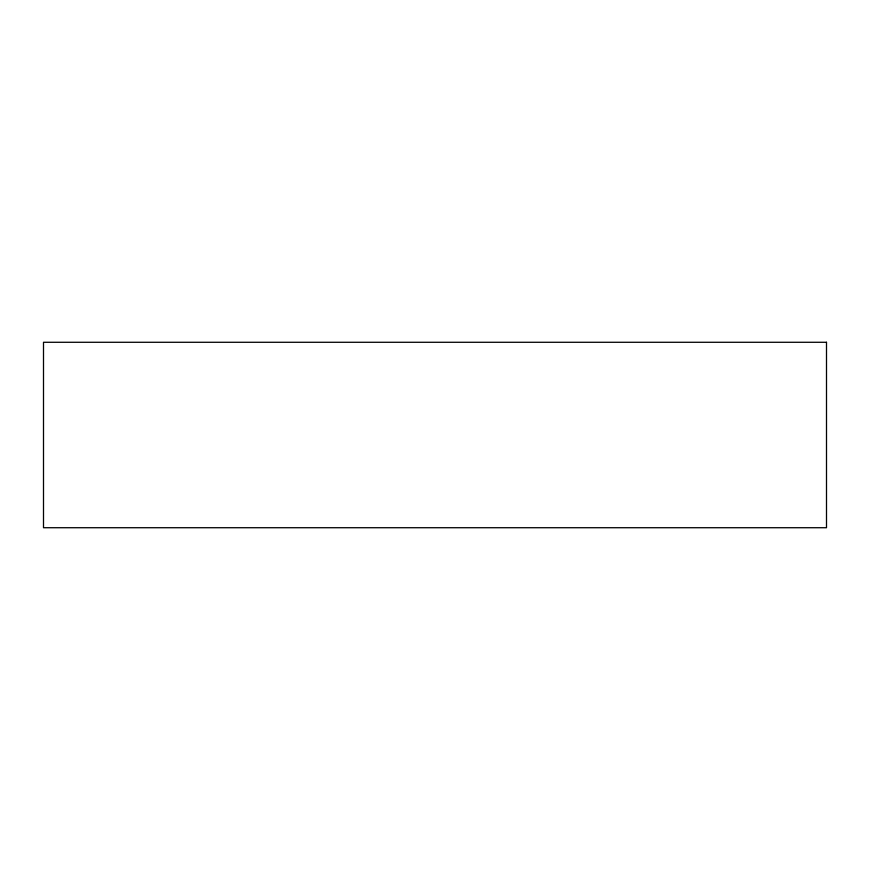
<?xml version="1.0" encoding="UTF-8"?>
<svg xmlns="http://www.w3.org/2000/svg" width="870" height="870" viewBox="0 0 870 870"><rect width="100%" height="100%" fill="white"/><g stroke="black" fill="none" stroke-linecap="round" stroke-linejoin="round"><path stroke-width="1.3" d="M826.5 342.28L43.5 342.28L43.5 527.72L826.5 527.72L826.5 342.28"/></g></svg>
